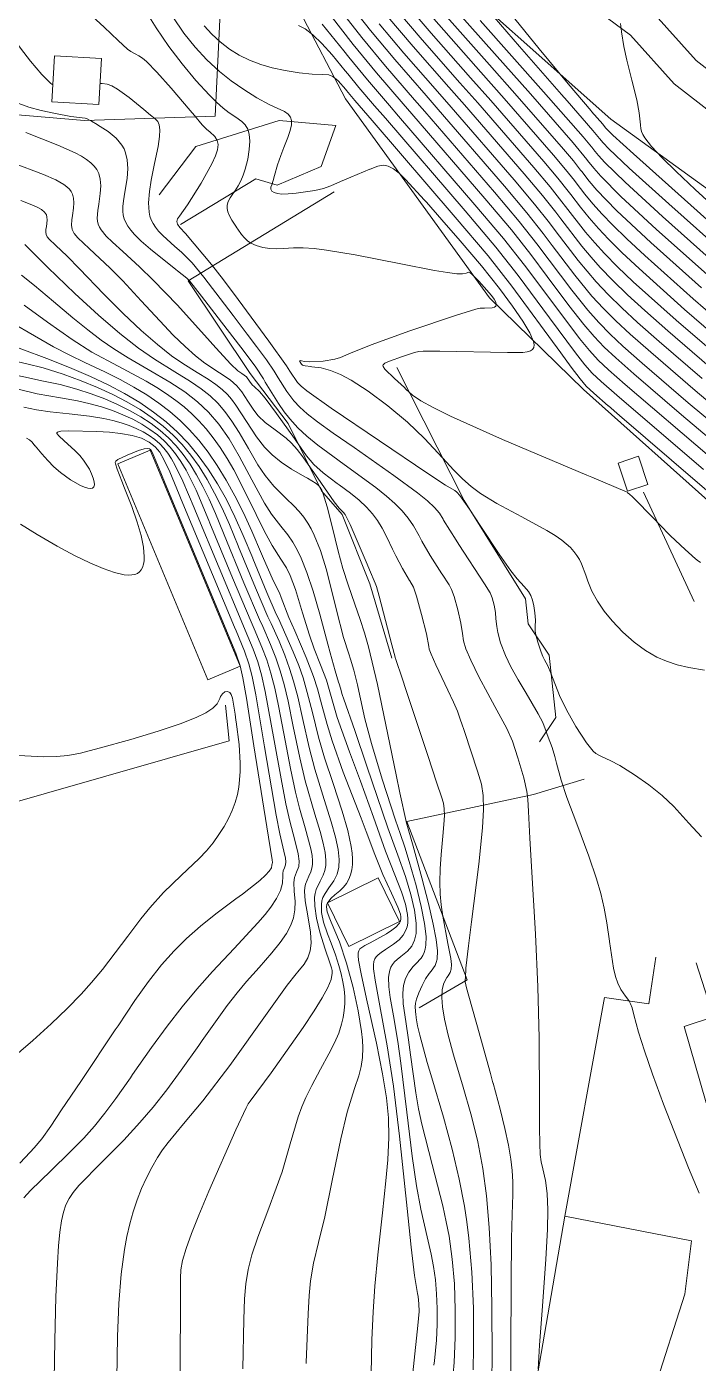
# Model space of a CAD drawing. Header units: metres. Extents: x 1233805 to 1234355, y 654698 to 655114.
# Drawn here: x 1234171.6 to 1234203.1, y 655012.2 to 655074.9 of the extents above; entities that cross this region are included whole.
import ezdxf

# ---------------------------------------------------------------- set-up
doc = ezdxf.new("R2010")
doc.units = ezdxf.units.M

msp = doc.modelspace()

# ---------------------------------------------------------------- linework, layer by layer
at = {"layer": 'ИИ_ГОРИЗОНТАЛИ_ОСН', "lineweight": 0}
for points, elevation in [([(1234190.9, 655079.791), (1234195.672, 655073.888), (1234197.025, 655072.252), (1234198.106, 655070.985), (1234198.128, 655070.959), (1234198.649, 655070.355), (1234198.785, 655070.187), (1234198.786, 655070.186), (1234199.124, 655069.845), (1234200.084, 655068.968), (1234204.876, 655064.692)], 31), ([(1234165.222, 655078.041), (1234165.416, 655077.874), (1234165.722, 655077.624), (1234166.334, 655077.274), (1234166.825, 655077.007), (1234168.1, 655076.3), (1234169.233, 655075.671), (1234169.77, 655075.377), (1234170.523, 655074.95), (1234170.696, 655074.81), (1234170.855, 655074.599), (1234170.934, 655074.483), (1234171.347, 655073.92), (1234171.814, 655073.323), (1234172.353, 655072.691), (1234172.774, 655072.269), (1234172.865, 655072.201)], 21.5), ([(1234190.618, 655077.002), (1234193.568, 655073.678), (1234195.256, 655071.779), (1234197.265, 655069.485), (1234197.906, 655068.702), (1234197.937, 655068.662), (1234198.228, 655068.293), (1234198.56, 655067.917), (1234199.502, 655066.967), (1234201.177, 655065.419), (1234203.683, 655063.182)], 29.5), ([(1234185.687, 655076.554), (1234187.355, 655074.427), (1234188.465, 655073.081), (1234189.828, 655071.504), (1234190.312, 655070.95), (1234193.575, 655067.165), (1234194.728, 655065.803), (1234195.563, 655064.743), (1234196.136, 655063.978), (1234197.196, 655062.573), (1234197.95, 655061.634), (1234198.46, 655061.059), (1234198.99, 655060.518), (1234199.597, 655059.953), (1234200.502, 655059.157), (1234202.662, 655057.296), (1234204.212, 655055.992)], 25.5), ([(1234189.802, 655076.359), (1234192.928, 655072.804), (1234194.02, 655071.572), (1234196.343, 655068.905), (1234196.909, 655068.236), (1234197.32, 655067.712), (1234197.402, 655067.604), (1234197.806, 655067.082), (1234198.192, 655066.619), (1234198.628, 655066.136), (1234199.114, 655065.634), (1234199.785, 655064.981), (1234200.627, 655064.197), (1234202.888, 655062.176), (1234204.627, 655060.673)], 28.5), ([(1234190.21, 655076.68), (1234193.336, 655073.143), (1234194.638, 655071.675), (1234196.804, 655069.195), (1234197.272, 655068.641), (1234197.613, 655068.207), (1234197.665, 655068.138), (1234198.014, 655067.691), (1234198.375, 655067.27), (1234198.806, 655066.806), (1234199.308, 655066.301), (1234200.901, 655064.809), (1234203.285, 655062.679)], 29), ([(1234176.931, 655076.132), (1234177.706, 655074.883), (1234178.302, 655074.011), (1234178.924, 655073.185), (1234179.564, 655072.413), (1234180.203, 655071.721), (1234180.541, 655071.388), (1234180.846, 655071.117), (1234181.124, 655070.9), (1234181.438, 655070.687), (1234181.444, 655070.684), (1234181.717, 655070.494), (1234181.887, 655070.325), (1234182.004, 655070.128), (1234182.072, 655069.892), (1234182.096, 655069.571), (1234182.07, 655069.17), (1234181.998, 655068.712), (1234181.887, 655068.257), (1234181.792, 655067.968), (1234181.682, 655067.708), (1234181.554, 655067.468), (1234181.389, 655067.214), (1234181.338, 655067.14), (1234181.181, 655066.905), (1234181.091, 655066.731), (1234181.041, 655066.568), (1234181.033, 655066.412), (1234181.065, 655066.25), (1234181.14, 655066.066), (1234181.256, 655065.858), (1234181.442, 655065.577), (1234181.493, 655065.502), (1234181.541, 655065.431), (1234181.71, 655065.188), (1234181.845, 655065.025), (1234181.988, 655064.892), (1234182.146, 655064.783), (1234182.402, 655064.663), (1234182.704, 655064.574), (1234183.032, 655064.522), (1234183.364, 655064.511), (1234183.68, 655064.532), (1234184.148, 655064.562), (1234184.597, 655064.56), (1234185.109, 655064.525), (1234185.688, 655064.457), (1234187.042, 655064.231), (1234189.182, 655063.811), (1234190.754, 655063.502), (1234191.362, 655063.399), (1234191.803, 655063.345), (1234192.08, 655063.338), (1234192.237, 655063.377), (1234192.237, 655063.377), (1234192.368, 655063.414), (1234192.427, 655063.395), (1234192.495, 655063.348), (1234192.849, 655062.98), (1234192.965, 655062.851), (1234193.093, 655062.713), (1234193.427, 655062.331), (1234193.552, 655062.157), (1234193.629, 655062.014), (1234193.657, 655061.904), (1234193.636, 655061.825), (1234193.574, 655061.778), (1234193.467, 655061.748), (1234193.1, 655061.735), (1234193.08, 655061.736), (1234192.903, 655061.729), (1234192.691, 655061.685), (1234191.786, 655061.407), (1234189.603, 655060.661), (1234187.785, 655060.003), (1234186.737, 655059.581), (1234186.347, 655059.422), (1234186.081, 655059.34), (1234185.545, 655059.251), (1234184.9, 655059.214), (1234184.661, 655059.223), (1234184.523, 655059.254), (1234184.516, 655059.257), (1234184.455, 655059.273), (1234184.433, 655059.262), (1234184.475, 655059.18), (1234184.481, 655059.17), (1234184.506, 655059.13), (1234184.508, 655059.125), (1234184.526, 655059.097), (1234184.571, 655059.058), (1234184.697, 655059.018), (1234184.965, 655058.987), (1234185.005, 655058.984), (1234185.448, 655058.928), (1234185.882, 655058.81), (1234186.351, 655058.619), (1234186.853, 655058.353), (1234187.656, 655057.831), (1234188.57, 655057.145), (1234189.488, 655056.376), (1234190.293, 655055.619), (1234191.136, 655054.71), (1234191.66, 655054.134), (1234192.068, 655053.727), (1234192.483, 655053.367), (1234192.922, 655053.042), (1234193.688, 655052.569), (1234194.857, 655051.936), (1234196.033, 655051.298), (1234196.424, 655051.06), (1234196.736, 655050.845), (1234197.136, 655050.502), (1234197.3, 655050.322), (1234197.441, 655050.136), (1234197.558, 655049.945), (1234197.66, 655049.74), (1234197.852, 655049.209), (1234197.947, 655048.926), (1234198.145, 655048.454), (1234198.401, 655047.988), (1234198.716, 655047.525), (1234199.094, 655047.059), (1234199.595, 655046.533), (1234200.126, 655046.063), (1234200.66, 655045.67), (1234201.185, 655045.365), (1234201.638, 655045.167), (1234202.137, 655045.005), (1234202.687, 655044.875), (1234203.417, 655044.748)], 22.5), ([(1234185.38, 655076.113), (1234186.947, 655074.105), (1234188.036, 655072.768), (1234189.292, 655071.309), (1234189.694, 655070.847), (1234193.114, 655066.875), (1234194.365, 655065.398), (1234195.27, 655064.248), (1234196.037, 655063.22), (1234197.065, 655061.848), (1234197.756, 655060.967), (1234198.241, 655060.401), (1234198.715, 655059.906), (1234199.257, 655059.398), (1234200.104, 655058.654), (1234202.341, 655056.727), (1234203.932, 655055.381)], 25), ([(1234188.986, 655075.715), (1234190.184, 655074.319), (1234191.951, 655072.308), (1234192.784, 655071.365), (1234195.42, 655068.325), (1234196.182, 655067.425), (1234196.735, 655066.723), (1234196.906, 655066.495), (1234197.837, 655065.303), (1234198.276, 655064.791), (1234198.726, 655064.301), (1234199.342, 655063.677), (1234200.082, 655062.971), (1234202.093, 655061.17), (1234203.967, 655059.551)], 27.5), ([(1234193.263, 655075.724), (1234194.74, 655074.006), (1234196.713, 655071.754), (1234196.977, 655071.453), (1234198.188, 655070.065), (1234198.492, 655069.692), (1234198.498, 655069.684), (1234198.667, 655069.481), (1234198.936, 655069.204), (1234199.89, 655068.301), (1234201.747, 655066.621), (1234204.478, 655064.189)], 30.5), ([(1234178.486, 655075.395), (1234179.012, 655074.636), (1234179.54, 655073.972), (1234180.087, 655073.38), (1234180.673, 655072.838), (1234181.22, 655072.401), (1234181.812, 655071.982), (1234182.422, 655071.601), (1234182.999, 655071.291), (1234183.387, 655071.113), (1234183.721, 655070.956), (1234183.904, 655070.835), (1234184.014, 655070.697), (1234184.059, 655070.527), (1234184.047, 655070.326), (1234183.987, 655070.064), (1234183.88, 655069.74), (1234183.697, 655069.272), (1234183.549, 655068.895), (1234183.396, 655068.447), (1234183.257, 655067.946), (1234183.196, 655067.721), (1234183.127, 655067.52), (1234183.087, 655067.399), (1234183.086, 655067.318), (1234183.136, 655067.222), (1234183.24, 655067.149), (1234183.398, 655067.102), (1234183.607, 655067.081), (1234183.901, 655067.086), (1234184.278, 655067.118), (1234185.148, 655067.248), (1234185.559, 655067.345), (1234185.855, 655067.453), (1234185.902, 655067.475), (1234186.348, 655067.668), (1234186.834, 655067.871), (1234187.724, 655068.245), (1234187.738, 655068.251), (1234188.102, 655068.391), (1234188.35, 655068.433), (1234188.469, 655068.424), (1234188.588, 655068.393), (1234188.839, 655068.265), (1234189.095, 655068.066), (1234189.406, 655067.771), (1234190.296, 655066.79), (1234190.379, 655066.696), (1234191.107, 655065.868), (1234191.967, 655064.891), (1234192.964, 655063.721), (1234193.814, 655062.651), (1234194.421, 655061.829), (1234194.898, 655061.125), (1234195.226, 655060.567), (1234195.401, 655060.163), (1234195.433, 655060.004), (1234195.42, 655059.88), (1234195.363, 655059.788), (1234195.259, 655059.722), (1234195.112, 655059.681), (1234194.906, 655059.657), (1234194.186, 655059.655), (1234191.01, 655059.717), (1234190.966, 655059.718), (1234190.221, 655059.72), (1234190.032, 655059.697), (1234189.821, 655059.645), (1234189.254, 655059.463), (1234188.644, 655059.243), (1234188.436, 655059.152), (1234188.349, 655059.077), (1234188.338, 655059.036), (1234188.347, 655058.988), (1234188.433, 655058.863), (1234188.888, 655058.433), (1234189.353, 655058.004), (1234189.421, 655057.934), (1234189.726, 655057.653), (1234190.116, 655057.388), (1234190.701, 655057.064), (1234191.509, 655056.669), (1234193.955, 655055.577), (1234197.908, 655053.897), (1234198.145, 655053.797), (1234199.792, 655053.093), (1234199.792, 655053.092), (1234199.806, 655053.074), (1234199.807, 655053.074), (1234199.881, 655053.024), (1234200.061, 655052.858), (1234201.057, 655051.845), (1234201.307, 655051.576), (1234201.821, 655051.045), (1234202.518, 655050.411), (1234202.829, 655050.133), (1234202.881, 655050.086), (1234203.084, 655049.908), (1234203.235, 655049.8)], 23), ([(1234179.96, 655074.972), (1234180.319, 655074.583), (1234180.704, 655074.228), (1234181.149, 655073.882), (1234181.604, 655073.595), (1234182.089, 655073.356), (1234182.613, 655073.159), (1234183.147, 655073.009), (1234183.757, 655072.877), (1234184.414, 655072.771), (1234185.024, 655072.706), (1234185.507, 655072.688), (1234185.804, 655072.671), (1234185.989, 655072.601), (1234186.242, 655072.388), (1234186.594, 655071.986), (1234186.635, 655071.936), (1234187.03, 655071.474), (1234187.839, 655070.536), (1234191.73, 655066.006), (1234193.275, 655064.182), (1234194.391, 655062.764), (1234196.688, 655059.637), (1234197.175, 655058.967), (1234197.588, 655058.413), (1234197.878, 655058.076), (1234198.228, 655057.74), (1234198.902, 655057.153), (1234198.912, 655057.145), (1234199.439, 655056.691), (1234203.093, 655053.547), (1234203.93, 655052.832)], 23.5), ([(1234185.496, 655075.053), (1234186.505, 655073.805), (1234186.748, 655073.499), (1234187.617, 655072.435), (1234188.653, 655071.23), (1234189.076, 655070.743), (1234192.653, 655066.585), (1234194.001, 655064.993), (1234194.977, 655063.753), (1234196.021, 655062.351), (1234197.562, 655060.3), (1234198.022, 655059.742), (1234198.439, 655059.294), (1234198.916, 655058.844), (1234199.707, 655058.151), (1234203.653, 655054.77)], 24.5), ([(1234188.17, 655075.071), (1234189.326, 655073.699), (1234190.9, 655071.895), (1234191.548, 655071.158), (1234194.498, 655067.745), (1234195.455, 655066.614), (1234196.149, 655065.733), (1234196.469, 655065.306), (1234197.5, 655063.961), (1234198.338, 655062.967), (1234198.9, 655062.369), (1234199.537, 655061.745), (1234200.278, 655061.063), (1234201.297, 655060.164), (1234203.312, 655058.426)], 26.5), ([(1234188.578, 655075.393), (1234189.756, 655074.008), (1234191.43, 655072.097), (1234192.166, 655071.261), (1234194.959, 655068.035), (1234195.818, 655067.02), (1234196.442, 655066.228), (1234196.678, 655065.914), (1234197.666, 655064.636), (1234198.102, 655064.115), (1234198.532, 655063.634), (1234199.121, 655063.023), (1234199.81, 655062.358), (1234200.618, 655061.617), (1234201.695, 655060.667), (1234203.639, 655058.989)], 27), ([(1234199.481, 655075.081), (1234199.524, 655074.713), (1234199.525, 655074.705), (1234199.527, 655074.692), (1234199.641, 655074.001), (1234199.775, 655073.359), (1234200.01, 655072.428), (1234200.242, 655071.506), (1234200.359, 655070.892), (1234200.418, 655070.331), (1234200.419, 655070.317), (1234200.435, 655070.156), (1234200.469, 655070.024), (1234200.532, 655069.882), (1234200.626, 655069.724), (1234200.94, 655069.32), (1234201.433, 655068.79), (1234202.091, 655068.142), (1234202.986, 655067.297), (1234205.506, 655065.001)], 31.5), ([(1234175.082, 655072.272), (1234175.182, 655072.276), (1234175.407, 655072.242), (1234175.63, 655072.154), (1234175.898, 655071.997), (1234176.434, 655071.61), (1234177.129, 655071.056), (1234177.445, 655070.789), (1234177.643, 655070.624), (1234177.653, 655070.617), (1234177.781, 655070.493), (1234177.853, 655070.33), (1234177.883, 655070.097), (1234177.868, 655069.79), (1234177.795, 655069.309), (1234177.636, 655068.516), (1234177.478, 655067.728), (1234177.391, 655067.202), (1234177.346, 655066.664), (1234177.374, 655066.235), (1234177.417, 655066.047), (1234177.479, 655065.872), (1234177.563, 655065.703), (1234177.671, 655065.536), (1234177.823, 655065.346), (1234178.017, 655065.142), (1234178.59, 655064.625), (1234178.898, 655064.356), (1234179.392, 655063.86), (1234179.945, 655063.183), (1234180.906, 655061.921), (1234181.315, 655061.379), (1234181.973, 655060.516), (1234182.418, 655059.933), (1234182.876, 655059.312), (1234183.237, 655058.774), (1234183.428, 655058.467), (1234183.836, 655057.827), (1234184.158, 655057.391), (1234184.44, 655057.082), (1234184.786, 655056.773), (1234185.27, 655056.399), (1234186.011, 655055.868), (1234186.986, 655055.189), (1234188.848, 655053.883), (1234189.957, 655053.067), (1234190.426, 655052.687), (1234190.766, 655052.373), (1234190.991, 655052.113), (1234191.161, 655051.837), (1234191.185, 655051.792), (1234191.775, 655050.853), (1234191.908, 655050.65), (1234193.103, 655048.805), (1234193.373, 655048.37), (1234193.466, 655048.15), (1234193.557, 655047.803), (1234193.615, 655047.457), (1234193.642, 655047.159), (1234193.677, 655046.796), (1234193.723, 655046.516), (1234193.86, 655046.029), (1234194.089, 655045.445), (1234194.346, 655044.902), (1234194.682, 655044.295), (1234195.054, 655043.674), (1234195.625, 655042.703), (1234195.833, 655042.29), (1234195.997, 655041.875), (1234196.033, 655041.777), (1234196.094, 655041.614), (1234196.274, 655041.116), (1234196.401, 655040.706), (1234196.483, 655040.388), (1234196.7, 655039.592), (1234196.972, 655038.772), (1234197.433, 655037.543), (1234198.003, 655036.022), (1234198.361, 655034.965), (1234198.56, 655034.269), (1234198.721, 655033.582), (1234198.848, 655032.893), (1234198.97, 655032.042), (1234198.972, 655032.021), (1234199.161, 655030.775), (1234199.253, 655030.377), (1234199.355, 655030.067), (1234199.5, 655029.776), (1234199.718, 655029.462), (1234199.866, 655029.256), (1234199.955, 655029.095), (1234200.024, 655028.908), (1234200.107, 655028.588), (1234200.323, 655027.775), (1234200.601, 655026.891), (1234200.985, 655025.791), (1234201.499, 655024.397), (1234202.669, 655021.399), (1234203.169, 655020.216)], 21.5), ([(1234171.263, 655071.33), (1234171.741, 655071.166), (1234172.318, 655071.008), (1234172.988, 655070.858), (1234173.708, 655070.725), (1234174.381, 655070.638), (1234174.445, 655070.632), (1234174.678, 655070.508), (1234174.937, 655070.35), (1234174.961, 655070.335), (1234175.461, 655070.011), (1234175.827, 655069.699), (1234175.976, 655069.536), (1234176.1, 655069.369), (1234176.199, 655069.197), (1234176.273, 655069.021), (1234176.352, 655068.682), (1234176.374, 655068.278), (1234176.34, 655067.808), (1234176.244, 655067.171), (1234176.178, 655066.759), (1234176.151, 655066.5), (1234176.147, 655066.284), (1234176.166, 655066.093), (1234176.209, 655065.916), (1234176.28, 655065.744), (1234176.38, 655065.57), (1234176.514, 655065.389), (1234176.686, 655065.193), (1234177.009, 655064.877), (1234177.435, 655064.501), (1234178.636, 655063.538), (1234178.707, 655063.482), (1234179.139, 655063.142), (1234179.26, 655063.03), (1234179.276, 655063.009), (1234179.828, 655062.291), (1234180.61, 655061.28), (1234181.827, 655059.704), (1234182.387, 655058.961), (1234182.734, 655058.418), (1234182.826, 655058.264), (1234183.444, 655057.263), (1234183.715, 655056.873), (1234183.974, 655056.538), (1234184.345, 655056.123), (1234184.77, 655055.723), (1234185.286, 655055.302), (1234185.987, 655054.782), (1234186.53, 655054.394), (1234188.008, 655053.317), (1234188.511, 655052.917), (1234188.905, 655052.573), (1234189.245, 655052.229), (1234189.53, 655051.881), (1234189.771, 655051.52), (1234190.034, 655051.044), (1234190.161, 655050.807), (1234190.558, 655050.128), (1234191.106, 655049.272), (1234191.114, 655049.26), (1234191.44, 655048.756), (1234191.559, 655048.53), (1234191.676, 655048.212), (1234191.855, 655047.578), (1234191.997, 655046.952), (1234192.07, 655046.464), (1234192.119, 655046.128), (1234192.233, 655045.749), (1234192.457, 655045.222), (1234192.836, 655044.439), (1234193.253, 655043.652), (1234193.596, 655043.045), (1234194.159, 655042.016), (1234194.417, 655041.417), (1234194.67, 655040.643), (1234194.945, 655039.698), (1234195.093, 655039.065), (1234195.141, 655038.705), (1234195.171, 655038.124), (1234195.233, 655036.864), (1234195.314, 655035.545), (1234195.502, 655032.362), (1234195.61, 655029.89), (1234195.662, 655027.488), (1234195.677, 655024.507), (1234195.68, 655023.288), (1234195.692, 655022.53), (1234195.719, 655022.029), (1234195.762, 655021.694), (1234195.844, 655021.355), (1234195.844, 655021.354), (1234195.967, 655020.812), (1234196.038, 655020.2), (1234196.067, 655019.435), (1234196.053, 655018.516), (1234195.979, 655017.121), (1234195.819, 655014.922), (1234195.684, 655013.091), (1234195.619, 655011.959)], 21), ([(1234171.588, 655069.968), (1234173.088, 655069.381), (1234173.902, 655069.018), (1234174.198, 655068.86), (1234174.441, 655068.708), (1234174.641, 655068.555), (1234174.8, 655068.397), (1234174.923, 655068.232), (1234175.012, 655068.055), (1234175.083, 655067.789), (1234175.107, 655067.473), (1234175.085, 655067.107), (1234175.012, 655066.613), (1234174.966, 655066.317), (1234174.942, 655065.952), (1234174.958, 655065.806), (1234174.992, 655065.669), (1234175.047, 655065.536), (1234175.126, 655065.4), (1234175.368, 655065.104), (1234175.652, 655064.825), (1234176.141, 655064.383), (1234176.923, 655063.674), (1234177.571, 655063.05), (1234178.705, 655061.866), (1234180.246, 655060.161), (1234180.501, 655059.875), (1234181.212, 655059.096), (1234181.543, 655058.787), (1234181.725, 655058.665), (1234181.941, 655058.503), (1234182.081, 655058.312), (1234182.213, 655058.129), (1234182.311, 655058.038), (1234182.547, 655057.814), (1234182.811, 655057.507), (1234183.356, 655056.784), (1234184.19, 655055.61), (1234184.25, 655055.525), (1234184.764, 655054.807), (1234185.104, 655054.401), (1234185.535, 655054.002), (1234186.189, 655053.51), (1234186.292, 655053.437), (1234186.825, 655053.048), (1234187.223, 655052.724), (1234187.566, 655052.402), (1234187.852, 655052.08), (1234188.081, 655051.767), (1234188.305, 655051.403), (1234188.526, 655050.987), (1234188.793, 655050.428), (1234188.94, 655050.117), (1234189.252, 655049.515), (1234189.589, 655048.959), (1234189.603, 655048.938), (1234189.771, 655048.641), (1234189.916, 655048.216), (1234190.153, 655047.356), (1234190.38, 655046.448), (1234190.495, 655045.86), (1234190.516, 655045.741), (1234190.597, 655045.495), (1234190.819, 655044.999), (1234191.379, 655043.814), (1234191.647, 655043.25), (1234191.836, 655042.828), (1234192, 655042.36), (1234192.025, 655042.286), (1234192.163, 655041.874), (1234192.779, 655040.019), (1234192.96, 655039.398), (1234193.043, 655038.871), (1234193.062, 655038.217), (1234193.016, 655037.353), (1234192.842, 655035.65), (1234192.501, 655032.946), (1234192.356, 655031.826), (1234192.236, 655030.774), (1234192.214, 655030.317), (1234192.214, 655030.31), (1234192.201, 655030.242), (1234192.195, 655030.231), (1234192.198, 655030.13), (1234192.266, 655029.845), (1234192.516, 655028.95), (1234192.748, 655028.127), (1234193.38, 655025.835), (1234193.501, 655025.392), (1234193.507, 655025.372), (1234193.834, 655024.155), (1234194.059, 655023.25), (1234194.228, 655022.466), (1234194.341, 655021.804), (1234194.399, 655021.283), (1234194.427, 655020.748), (1234194.429, 655020.148), (1234194.407, 655019.223), (1234194.377, 655018.087), (1234194.352, 655016.017), (1234194.338, 655012.84), (1234194.335, 655011.665)], 20.5), ([(1234171.357, 655066.782), (1234171.802, 655066.609), (1234172.122, 655066.47), (1234172.334, 655066.351), (1234172.474, 655066.232), (1234172.557, 655066.101), (1234172.584, 655065.999), (1234172.594, 655065.878), (1234172.558, 655065.547), (1234172.54, 655065.432), (1234172.532, 655065.292), (1234172.551, 655065.183), (1234172.603, 655065.079), (1234172.695, 655064.965), (1234172.993, 655064.685), (1234173.535, 655064.176), (1234174.111, 655063.573), (1234175.247, 655062.383), (1234176.163, 655061.473), (1234177.003, 655060.686), (1234177.762, 655060.027), (1234178.433, 655059.501), (1234178.959, 655059.138), (1234179.634, 655058.717), (1234180.149, 655058.397), (1234180.499, 655058.157), (1234180.796, 655057.922), (1234181.048, 655057.681), (1234181.247, 655057.454), (1234181.45, 655057.185), (1234181.943, 655056.421), (1234182.405, 655055.701), (1234182.78, 655055.216), (1234183.139, 655054.855), (1234183.566, 655054.509), (1234184.056, 655054.18), (1234184.672, 655053.825), (1234184.803, 655053.753), (1234185.217, 655053.5), (1234185.318, 655053.414), (1234185.391, 655053.322), (1234185.469, 655053.193), (1234185.543, 655053.017), (1234185.724, 655052.419), (1234185.956, 655051.493), (1234186.246, 655050.334), (1234186.467, 655049.521), (1234186.705, 655048.759), (1234187.026, 655047.844), (1234187.28, 655047.125), (1234187.477, 655046.508), (1234187.661, 655045.847), (1234188.079, 655044.078), (1234188.96, 655039.847), (1234189.133, 655039.001), (1234189.425, 655037.649), (1234189.427, 655037.643), (1234189.754, 655036.5), (1234190.168, 655035.004), (1234190.478, 655033.809), (1234190.704, 655032.841), (1234190.842, 655032.114), (1234190.898, 655031.583), (1234190.88, 655031.187), (1234190.845, 655031.035), (1234190.792, 655030.9), (1234190.603, 655030.631), (1234190.514, 655030.521), (1234190.344, 655030.267), (1234190.176, 655029.956), (1234190.026, 655029.619), (1234189.919, 655029.309), (1234189.876, 655029.124), (1234189.857, 655028.954), (1234189.887, 655028.572), (1234189.898, 655028.496), (1234189.905, 655028.445), (1234189.966, 655028.069), (1234190.064, 655027.628), (1234190.419, 655026.345), (1234190.635, 655025.63), (1234191.186, 655023.777), (1234191.593, 655022.273), (1234191.921, 655020.881), (1234192.168, 655019.607), (1234192.281, 655018.872), (1234192.377, 655018.111), (1234192.517, 655016.512), (1234192.588, 655014.819), (1234192.592, 655012.965), (1234192.567, 655011.933)], 19.5), ([(1234171.545, 655064.71), (1234172.62, 655063.637), (1234173.89, 655062.413), (1234174.997, 655061.398), (1234175.997, 655060.543), (1234176.878, 655059.858), (1234177.627, 655059.342), (1234178.588, 655058.742), (1234179.321, 655058.288), (1234179.821, 655057.947), (1234180.243, 655057.612), (1234180.602, 655057.27), (1234180.93, 655056.89), (1234181.26, 655056.435), (1234181.599, 655055.901), (1234182.032, 655055.154), (1234182.479, 655054.386), (1234182.811, 655053.884), (1234183.226, 655053.378), (1234183.806, 655052.801), (1234184.164, 655052.454), (1234184.416, 655052.185), (1234184.632, 655051.92), (1234184.818, 655051.651), (1234184.972, 655051.384), (1234185.121, 655051.081), (1234185.406, 655050.367), (1234185.675, 655049.51), (1234185.965, 655048.389), (1234186.164, 655047.568), (1234186.486, 655046.284), (1234186.738, 655045.511), (1234186.826, 655045.261), (1234186.977, 655044.755), (1234187.142, 655044.057), (1234187.205, 655043.765), (1234187.496, 655042.473), (1234187.8, 655041.308), (1234188.302, 655039.629), (1234188.931, 655037.708), (1234189.149, 655037.082), (1234189.367, 655036.451), (1234189.575, 655035.782), (1234189.896, 655034.651), (1234190.14, 655033.669), (1234190.298, 655032.869), (1234190.369, 655032.259), (1234190.359, 655031.843), (1234190.329, 655031.666), (1234190.282, 655031.508), (1234190.219, 655031.369), (1234190.138, 655031.242), (1234189.891, 655030.977), (1234189.761, 655030.849), (1234189.557, 655030.589), (1234189.406, 655030.292), (1234189.31, 655029.964), (1234189.269, 655029.606), (1234189.293, 655029.091), (1234189.413, 655028.263), (1234189.542, 655027.407), (1234189.633, 655026.703), (1234189.88, 655024.927), (1234190.015, 655024.176), (1234190.167, 655023.456), (1234190.652, 655021.555), (1234191.15, 655019.618), (1234191.314, 655018.872), (1234191.442, 655018.192), (1234191.593, 655017.113), (1234191.69, 655015.965), (1234191.735, 655014.751), (1234191.728, 655013.444), (1234191.679, 655012.268), (1234191.588, 655011.209)], 19), ([(1234171.387, 655063.276), (1234171.998, 655062.791), (1234172.889, 655062.043), (1234173.806, 655061.272), (1234174.498, 655060.714), (1234175.134, 655060.232), (1234175.721, 655059.822), (1234176.401, 655059.393), (1234177.33, 655058.854), (1234178.341, 655058.265), (1234179.045, 655057.804), (1234179.646, 655057.34), (1234180.155, 655056.859), (1234180.641, 655056.287), (1234181.123, 655055.597), (1234181.607, 655054.787), (1234182.195, 655053.682), (1234182.788, 655052.587), (1234183.123, 655052.074), (1234183.557, 655051.509), (1234183.881, 655051.093), (1234184.113, 655050.756), (1234184.32, 655050.399), (1234184.509, 655050.009), (1234184.778, 655049.328), (1234185.069, 655048.45), (1234185.38, 655047.384), (1234185.757, 655045.971), (1234185.863, 655045.569), (1234186.096, 655044.716), (1234186.265, 655044.181), (1234186.291, 655044.102), (1234186.346, 655043.907), (1234186.43, 655043.616), (1234186.51, 655043.395), (1234187.029, 655041.923), (1234187.593, 655040.245), (1234188.571, 655037.353), (1234189.037, 655036.073), (1234189.396, 655035.065), (1234189.645, 655034.223), (1234189.814, 655033.488), (1234189.898, 655032.879), (1234189.907, 655032.625), (1234189.896, 655032.403), (1234189.826, 655032.087), (1234189.69, 655031.81), (1234189.489, 655031.57), (1234189.179, 655031.313), (1234189.007, 655031.177), (1234188.884, 655031.061), (1234188.789, 655030.944), (1234188.716, 655030.819), (1234188.663, 655030.681), (1234188.627, 655030.524), (1234188.608, 655030.345), (1234188.62, 655029.903), (1234188.685, 655029.39), (1234188.831, 655028.528), (1234189.034, 655027.337), (1234189.186, 655026.318), (1234189.467, 655024.016), (1234189.715, 655021.945), (1234189.914, 655020.566), (1234190.121, 655019.459), (1234190.413, 655018.176), (1234190.604, 655017.355), (1234190.717, 655016.777), (1234190.804, 655016.157), (1234190.86, 655015.497), (1234190.886, 655014.8), (1234190.881, 655014.055), (1234190.846, 655013.319), (1234190.756, 655012.347), (1234190.735, 655012.144)], 18.5), ([(1234170.922, 655061.054), (1234172.005, 655060.429), (1234172.886, 655059.919), (1234173.661, 655059.519), (1234174.369, 655059.186), (1234175.297, 655058.749), (1234176.012, 655058.389), (1234176.666, 655058.028), (1234177.263, 655057.664), (1234177.828, 655057.279), (1234178.348, 655056.881), (1234178.825, 655056.468), (1234179.262, 655056.038), (1234179.707, 655055.535), (1234180.142, 655054.972), (1234180.57, 655054.348), (1234180.99, 655053.664), (1234181.396, 655052.93), (1234181.798, 655052.131), (1234182.195, 655051.269), (1234182.651, 655050.21), (1234182.742, 655049.994), (1234183.15, 655049.059), (1234183.425, 655048.494), (1234183.486, 655048.373), (1234183.565, 655048.158), (1234183.927, 655047.221), (1234184.205, 655046.589), (1234184.745, 655045.344), (1234185.089, 655044.446), (1234185.271, 655043.872), (1234185.479, 655043.106), (1234185.725, 655042.203), (1234185.962, 655041.434), (1234186.483, 655039.965), (1234187.316, 655037.8), (1234187.56, 655037.177), (1234187.968, 655036.109), (1234188.339, 655035.163), (1234188.738, 655034.285), (1234189.037, 655033.629), (1234189.161, 655033.302), (1234189.184, 655033.184), (1234189.185, 655033.079), (1234189.164, 655032.98), (1234189.119, 655032.885), (1234188.949, 655032.693), (1234188.765, 655032.551), (1234188.512, 655032.388), (1234187.749, 655031.966), (1234187.5, 655031.833), (1234187.35, 655031.746), (1234187.263, 655031.672), (1234187.208, 655031.589), (1234187.18, 655031.483), (1234187.176, 655031.343), (1234187.195, 655031.152), (1234187.321, 655030.498), (1234187.576, 655029.337), (1234188.032, 655027.248), (1234188.322, 655025.807), (1234188.508, 655024.682), (1234188.602, 655023.747), (1234188.622, 655022.821), (1234188.572, 655021.774), (1234188.482, 655020.792), (1234188.315, 655019.296), (1234188.098, 655017.33), (1234187.964, 655015.848), (1234187.886, 655014.649), (1234187.827, 655013.341), (1234187.761, 655010.161)], 17.5), ([(1234171.275, 655059.855), (1234172.71, 655059.318), (1234173.755, 655058.908), (1234174.635, 655058.53), (1234175.46, 655058.136), (1234176.222, 655057.728), (1234176.935, 655057.299), (1234177.587, 655056.854), (1234178.178, 655056.393), (1234178.709, 655055.916), (1234179.205, 655055.397), (1234179.682, 655054.82), (1234180.141, 655054.185), (1234180.582, 655053.49), (1234180.999, 655052.749), (1234181.402, 655051.942), (1234181.793, 655051.074), (1234182.234, 655050.005), (1234182.242, 655049.985), (1234182.894, 655048.387), (1234183.342, 655047.382), (1234183.439, 655047.176), (1234184.138, 655045.615), (1234184.391, 655044.973), (1234184.595, 655044.387), (1234184.795, 655043.708), (1234185.033, 655042.761), (1234185.326, 655041.599), (1234185.603, 655040.644), (1234186, 655039.432), (1234186.426, 655038.134), (1234186.688, 655037.227), (1234186.852, 655036.483), (1234186.896, 655036.171), (1234186.916, 655035.895), (1234186.911, 655035.63), (1234186.88, 655035.383), (1234186.821, 655035.154), (1234186.735, 655034.942), (1234186.625, 655034.75), (1234186.486, 655034.57), (1234186.32, 655034.4), (1234186.092, 655034.207), (1234185.912, 655034.052), (1234185.755, 655033.856), (1234185.749, 655033.841)], 17), ([(1234171.239, 655059.217), (1234171.638, 655059.122), (1234172.411, 655058.926), (1234173.345, 655058.627), (1234174.184, 655058.323), (1234174.951, 655058.011), (1234175.67, 655057.682), (1234176.338, 655057.335), (1234176.957, 655056.97), (1234177.524, 655056.589), (1234178.039, 655056.191), (1234178.5, 655055.779), (1234178.923, 655055.335), (1234179.329, 655054.841), (1234179.719, 655054.296), (1234180.094, 655053.697), (1234180.448, 655053.058), (1234180.796, 655052.354), (1234181.14, 655051.583), (1234181.55, 655050.589), (1234181.57, 655050.54), (1234182.358, 655048.619), (1234182.95, 655047.258), (1234183.093, 655046.943), (1234183.468, 655046.103), (1234183.736, 655045.454), (1234183.963, 655044.833), (1234184.153, 655044.228), (1234184.343, 655043.5), (1234184.583, 655042.438), (1234184.884, 655041.117), (1234185.151, 655040.103), (1234185.589, 655038.687), (1234185.919, 655037.633), (1234186.118, 655036.916), (1234186.242, 655036.331), (1234186.292, 655035.867), (1234186.272, 655035.504), (1234186.19, 655035.174), (1234186.046, 655034.874), (1234185.808, 655034.532), (1234185.625, 655034.276), (1234185.523, 655034.078), (1234185.479, 655033.927), (1234185.454, 655033.76), (1234185.467, 655033.375), (1234185.56, 655032.924), (1234185.74, 655032.377), (1234185.908, 655031.943), (1234186.117, 655031.397), (1234186.28, 655030.894), (1234186.389, 655030.499), (1234186.467, 655030.136), (1234186.52, 655029.785), (1234186.548, 655029.444), (1234186.55, 655029.108), (1234186.527, 655028.78), (1234186.479, 655028.458), (1234186.404, 655028.144), (1234186.266, 655027.728), (1234186.068, 655027.265), (1234185.808, 655026.746), (1234185.418, 655026.029), (1234185.002, 655025.265), (1234184.73, 655024.711), (1234184.543, 655024.269), (1234184.37, 655023.79), (1234183.996, 655022.532), (1234183.608, 655021.215), (1234183.342, 655020.455), (1234182.937, 655019.386), (1234182.476, 655018.159), (1234182.201, 655017.331), (1234182.025, 655016.643), (1234181.911, 655015.969), (1234181.849, 655015.263), (1234181.818, 655014.294), (1234181.779, 655011.97)], 16.5), ([(1234171.177, 655057.94), (1234172.129, 655057.717), (1234173.22, 655057.519), (1234174.011, 655057.379), (1234174.617, 655057.244), (1234175.149, 655057.097), (1234175.663, 655056.926), (1234176.15, 655056.734), (1234176.607, 655056.522), (1234177.029, 655056.292), (1234177.416, 655056.046), (1234177.767, 655055.783), (1234178.082, 655055.504), (1234178.356, 655055.214), (1234178.616, 655054.891), (1234178.865, 655054.531), (1234179.107, 655054.127), (1234179.338, 655053.69), (1234179.577, 655053.186), (1234180.179, 655051.763), (1234180.224, 655051.652), (1234181.285, 655049.086), (1234182.166, 655047.01), (1234182.306, 655046.688), (1234182.669, 655045.836), (1234182.898, 655045.231), (1234183.091, 655044.611), (1234183.267, 655043.912), (1234183.443, 655043.078), (1234183.69, 655041.782), (1234184.004, 655040.143), (1234184.246, 655039.022), (1234184.436, 655038.27), (1234184.692, 655037.358), (1234184.958, 655036.37), (1234185.018, 655036.059), (1234185.042, 655035.812), (1234185.036, 655035.633), (1234185.006, 655035.462), (1234184.953, 655035.295), (1234184.861, 655035.086), (1234184.717, 655034.719), (1234184.682, 655034.553), (1234184.667, 655034.379), (1234184.695, 655033.935), (1234184.813, 655033.224), (1234184.94, 655032.453), (1234184.972, 655031.946), (1234184.93, 655031.585), (1234184.821, 655031.257), (1234184.643, 655030.954), (1234184.354, 655030.599), (1234184.272, 655030.505), (1234183.85, 655029.971), (1234183.068, 655028.877), (1234182.914, 655028.661), (1234181.154, 655026.21), (1234179.897, 655024.553), (1234178.994, 655023.473), (1234178.27, 655022.6), (1234178.008, 655022.244), (1234177.769, 655021.882), (1234177.498, 655021.421), (1234177.249, 655020.937), (1234177.022, 655020.429), (1234176.816, 655019.899), (1234176.634, 655019.347), (1234176.474, 655018.775), (1234176.337, 655018.182), (1234176.223, 655017.57), (1234176.07, 655016.41), (1234175.959, 655015.045), (1234175.891, 655013.487), (1234175.855, 655011.507)], 15.5), ([(1234171.499, 655057.089), (1234172.091, 655056.966), (1234172.739, 655056.868), (1234173.634, 655056.767), (1234174.576, 655056.661), (1234175.252, 655056.553), (1234175.673, 655056.462), (1234176.067, 655056.355), (1234176.435, 655056.231), (1234176.776, 655056.09), (1234177.091, 655055.934), (1234177.378, 655055.761), (1234177.639, 655055.572), (1234177.873, 655055.366), (1234178.069, 655055.158), (1234178.253, 655054.925), (1234178.429, 655054.661), (1234178.604, 655054.357), (1234178.963, 655053.611), (1234179.489, 655052.36), (1234179.551, 655052.208), (1234181.773, 655046.887), (1234181.886, 655046.623), (1234182.259, 655045.732), (1234182.475, 655045.14), (1234182.652, 655044.523), (1234182.824, 655043.754), (1234183.243, 655041.457), (1234183.564, 655039.656), (1234183.794, 655038.481), (1234183.979, 655037.665), (1234184.207, 655036.775), (1234184.368, 655036.134), (1234184.417, 655035.784), (1234184.392, 655035.542), (1234184.292, 655035.281), (1234184.192, 655035.028), (1234184.157, 655034.793), (1234184.183, 655034.382), (1234184.219, 655033.894), (1234184.207, 655033.503), (1234184.143, 655033.134), (1234184.025, 655032.787), (1234183.824, 655032.402), (1234183.529, 655031.972), (1234183.135, 655031.486), (1234182.533, 655030.809), (1234181.942, 655030.144), (1234181.499, 655029.61), (1234181.041, 655029.017), (1234179.87, 655027.38), (1234179.705, 655027.145), (1234178.881, 655025.985), (1234178.202, 655025.07), (1234177.559, 655024.255), (1234176.945, 655023.531), (1234176.185, 655022.71), (1234175.152, 655021.667), (1234174.087, 655020.577), (1234173.816, 655020.255), (1234173.625, 655019.971), (1234173.477, 655019.671), (1234173.362, 655019.329), (1234173.268, 655018.911), (1234173.192, 655018.395), (1234173.13, 655017.75), (1234173.077, 655016.926), (1234173.009, 655015.36), (1234172.95, 655013.303), (1234172.856, 655007.757)], 15), ([(1234171.633, 655055.638), (1234171.77, 655055.548), (1234171.886, 655055.441), (1234172.022, 655055.278), (1234172.025, 655055.275), (1234172.338, 655054.891), (1234172.622, 655054.577), (1234172.915, 655054.289), (1234173.217, 655054.028), (1234173.697, 655053.678), (1234174.153, 655053.413), (1234174.344, 655053.329), (1234174.505, 655053.28), (1234174.633, 655053.266), (1234174.725, 655053.288), (1234174.784, 655053.35), (1234174.81, 655053.451), (1234174.801, 655053.591), (1234174.757, 655053.762), (1234174.68, 655053.962), (1234174.573, 655054.177), (1234174.297, 655054.605), (1234174.121, 655054.821), (1234173.915, 655055.039), (1234173.379, 655055.522), (1234173.154, 655055.72), (1234173.049, 655055.849), (1234173.046, 655055.89), (1234173.076, 655055.921), (1234173.242, 655055.959), (1234173.603, 655055.974), (1234174.927, 655055.948), (1234175.526, 655055.909), (1234176.035, 655055.854), (1234176.58, 655055.758), (1234177.02, 655055.625), (1234177.376, 655055.452), (1234177.664, 655055.229), (1234177.879, 655054.971), (1234178.088, 655054.606), (1234178.341, 655054.053), (1234178.786, 655052.988), (1234178.879, 655052.763), (1234181.381, 655046.763), (1234181.453, 655046.594), (1234181.848, 655045.637), (1234182.056, 655045.052), (1234182.214, 655044.45), (1234182.381, 655043.596), (1234182.794, 655041.151), (1234183.342, 655037.941), (1234183.514, 655037.068), (1234183.696, 655036.26), (1234183.771, 655035.927), (1234183.793, 655035.757), (1234183.778, 655035.621), (1234183.722, 655035.476), (1234183.667, 655035.336), (1234183.647, 655035.207), (1234183.649, 655035.099), (1234183.634, 655034.758), (1234183.54, 655034.42), (1234183.355, 655034.043), (1234183.078, 655033.628), (1234182.814, 655033.294), (1234182.467, 655032.891), (1234181.364, 655031.7), (1234180.345, 655030.607), (1234179.612, 655029.783), (1234178.923, 655028.953), (1234178.217, 655028.043), (1234177.491, 655027.052), (1234176.602, 655025.784), (1234176.496, 655025.63), (1234175.809, 655024.653), (1234175.299, 655023.968), (1234174.812, 655023.365), (1234174.309, 655022.8), (1234173.675, 655022.15), (1234172.76, 655021.266), (1234171.82, 655020.348), (1234171.505, 655020.004)], 14.5), ([(1234171.254, 655040.753), (1234172.433, 655040.692), (1234173.04, 655040.694), (1234173.564, 655040.746), (1234174.156, 655040.863), (1234175.041, 655041.089), (1234176.515, 655041.499), (1234177.808, 655041.888), (1234178.837, 655042.231), (1234179.587, 655042.524), (1234180.037, 655042.745), (1234180.363, 655042.963), (1234180.479, 655043.07), (1234180.569, 655043.178), (1234180.634, 655043.289), (1234180.689, 655043.425), (1234180.723, 655043.515), (1234180.811, 655043.643), (1234180.931, 655043.726), (1234181.057, 655043.745), (1234181.162, 655043.698), (1234181.228, 655043.602), (1234181.281, 655043.437), (1234181.404, 655042.688), (1234181.445, 655042.406), (1234181.457, 655042.325), (1234181.595, 655041.256), (1234181.647, 655040.392), (1234181.644, 655039.991), (1234181.621, 655039.613), (1234181.578, 655039.258), (1234181.515, 655038.925), (1234181.411, 655038.547), (1234181.273, 655038.168), (1234181.099, 655037.79), (1234180.891, 655037.412), (1234180.649, 655037.034), (1234180.373, 655036.657), (1234180.062, 655036.282), (1234179.717, 655035.908), (1234178.887, 655035.115), (1234178.058, 655034.326), (1234177.407, 655033.607), (1234176.989, 655033.082), (1234176.382, 655032.278), (1234175.183, 655030.715), (1234174.675, 655030.105), (1234174.183, 655029.551), (1234173.531, 655028.877), (1234172.778, 655028.155), (1234171.923, 655027.383), (1234170.791, 655026.404)], 13.5), ([(1234185.748, 655033.838), (1234185.714, 655033.756), (1234185.696, 655033.651), (1234185.725, 655033.42), (1234185.85, 655033.09), (1234185.921, 655032.929), (1234186.299, 655032.013), (1234186.632, 655031.004), (1234186.939, 655029.871), (1234187.182, 655028.764), (1234187.335, 655027.806), (1234187.376, 655027.394), (1234187.394, 655027.029), (1234187.379, 655026.582), (1234187.318, 655026.156), (1234187.209, 655025.723), (1234187.015, 655025.128), (1234186.665, 655024.021), (1234186.364, 655022.773), (1234185.961, 655020.808), (1234185.613, 655019.108), (1234185.317, 655017.901), (1234185.085, 655016.938), (1234184.952, 655016.105), (1234184.885, 655015.418), (1234184.828, 655014.561), (1234184.738, 655012.269), (1234184.737, 655012.222)], 17)]:
    msp.add_lwpolyline(points, dxfattribs=dict(at, elevation=elevation))
at = {"layer": 'ИИ_ГОРИЗОНТАЛИ_УТОЛЩ', "lineweight": 0}
for points, elevation in [([(1234186.097, 655076.862), (1234187.762, 655074.749), (1234188.895, 655073.391), (1234190.365, 655071.699), (1234190.93, 655071.054), (1234194.037, 655067.455), (1234195.092, 655066.209), (1234195.856, 655065.238), (1234196.285, 655064.665), (1234197.342, 655063.275), (1234198.144, 655062.3), (1234198.68, 655061.714), (1234199.264, 655061.131), (1234199.938, 655060.508), (1234200.9, 655059.66), (1234202.986, 655057.862), (1234204.491, 655056.604)], 26), ([(1234174.521, 655075.597), (1234175.274, 655074.907), (1234175.925, 655074.286), (1234176.366, 655073.879), (1234176.522, 655073.77), (1234176.72, 655073.663), (1234176.9, 655073.567), (1234177.073, 655073.451), (1234177.258, 655073.298), (1234177.742, 655072.808), (1234178.411, 655072.052), (1234179.301, 655071.003), (1234179.498, 655070.767), (1234179.861, 655070.337), (1234180.079, 655070.115), (1234180.218, 655069.997), (1234180.455, 655069.782), (1234180.573, 655069.594), (1234180.61, 655069.4), (1234180.582, 655069.165), (1234180.485, 655068.869), (1234180.316, 655068.497), (1234179.816, 655067.598), (1234179.171, 655066.57), (1234178.796, 655066.051), (1234178.706, 655065.925), (1234178.673, 655065.794), (1234178.702, 655065.664), (1234178.824, 655065.517), (1234179.089, 655065.229), (1234180.299, 655063.781), (1234180.868, 655063.054), (1234181.557, 655062.137), (1234182.997, 655060.182), (1234183.82, 655059.023), (1234183.977, 655058.776), (1234184.342, 655058.244), (1234184.512, 655058.064), (1234184.766, 655057.855), (1234185.918, 655057.039), (1234190.453, 655053.972), (1234191.276, 655053.434), (1234191.676, 655053.194), (1234191.707, 655053.178), (1234191.812, 655053.097), (1234191.95, 655052.937), (1234192.403, 655052.3), (1234192.94, 655051.481), (1234193.787, 655050.196), (1234194.335, 655049.415), (1234194.639, 655049.031), (1234194.96, 655048.673), (1234195.167, 655048.439), (1234195.28, 655048.253), (1234195.358, 655048.04), (1234195.421, 655047.768), (1234195.466, 655047.444), (1234195.489, 655047.098), (1234195.488, 655046.803), (1234195.488, 655046.582), (1234195.51, 655046.402), (1234195.599, 655046.056), (1234195.754, 655045.597), (1234195.835, 655045.395), (1234195.905, 655045.265), (1234195.925, 655045.235), (1234196.082, 655044.956), (1234196.217, 655044.607), (1234196.32, 655044.327), (1234196.625, 655043.567), (1234196.944, 655042.893), (1234197.392, 655042.101), (1234197.887, 655041.344), (1234198.202, 655040.953), (1234198.332, 655040.838), (1234198.468, 655040.755), (1234198.625, 655040.687), (1234199.005, 655040.517), (1234199.444, 655040.278), (1234200.142, 655039.843), (1234200.815, 655039.363), (1234201.43, 655038.863), (1234201.979, 655038.349), (1234202.694, 655037.573), (1234203.279, 655036.932)], 22), ([(1234189.394, 655076.037), (1234190.606, 655074.636), (1234192.455, 655072.539), (1234193.402, 655071.468), (1234195.882, 655068.615), (1234196.545, 655067.83), (1234197.028, 655067.217), (1234197.148, 655067.058), (1234197.603, 655066.465), (1234198.013, 655065.964), (1234198.451, 655065.465), (1234198.92, 655064.967), (1234199.563, 655064.329), (1234200.354, 655063.584), (1234202.49, 655061.673), (1234204.297, 655060.112)], 28), ([(1234184.376, 655074.995), (1234184.694, 655074.836), (1234185.06, 655074.558), (1234185.482, 655074.151), (1234185.957, 655073.619), (1234186.569, 655072.87), (1234186.691, 655072.718), (1234187.215, 655072.081), (1234187.952, 655071.224), (1234188.457, 655070.64), (1234192.192, 655066.296), (1234193.638, 655064.587), (1234194.684, 655063.259), (1234196.156, 655061.271), (1234197.368, 655059.634), (1234197.805, 655059.079), (1234198.161, 655058.684), (1234198.574, 655058.29), (1234199.309, 655057.648), (1234203.373, 655054.158)], 24), ([(1234192.902, 655075.219), (1234195.874, 655071.883), (1234197.727, 655069.775), (1234198.199, 655069.197), (1234198.215, 655069.177), (1234198.446, 655068.889), (1234198.747, 655068.561), (1234199.696, 655067.634), (1234201.456, 655066.025), (1234204.081, 655063.686)], 30), ([(1234170.935, 655068.568), (1234172.429, 655067.998), (1234173.004, 655067.746), (1234173.384, 655067.531), (1234173.524, 655067.425), (1234173.636, 655067.316), (1234173.722, 655067.201), (1234173.784, 655067.078), (1234173.834, 655066.894), (1234173.85, 655066.675), (1234173.835, 655066.422), (1234173.785, 655066.08), (1234173.753, 655065.874), (1234173.737, 655065.622), (1234173.771, 655065.426), (1234173.865, 655065.24), (1234174.032, 655065.035), (1234174.567, 655064.534), (1234175.553, 655063.613), (1234176.14, 655063.006), (1234177.001, 655062.075), (1234177.874, 655061.129), (1234178.509, 655060.47), (1234179.061, 655059.931), (1234179.551, 655059.491), (1234179.988, 655059.144), (1234180.679, 655058.691), (1234181.178, 655058.367), (1234181.495, 655058.092), (1234181.727, 655057.806), (1234182.012, 655057.366), (1234182.28, 655056.951), (1234182.497, 655056.673), (1234182.813, 655056.372), (1234183.289, 655056.019), (1234183.807, 655055.63), (1234184.06, 655055.391), (1234184.314, 655055.103), (1234184.583, 655054.754), (1234184.946, 655054.242), (1234185.283, 655053.755), (1234186.057, 655052.647), (1234186.283, 655052.347), (1234186.4, 655052.236), (1234186.402, 655052.235), (1234186.478, 655052.166), (1234186.563, 655052.046), (1234186.799, 655051.587), (1234187.595, 655049.724), (1234187.707, 655049.454), (1234187.981, 655048.827), (1234187.982, 655048.824), (1234188.036, 655048.682), (1234188.166, 655048.216), (1234188.762, 655045.944), (1234188.912, 655045.357), (1234188.913, 655045.353), (1234188.922, 655045.326), (1234188.934, 655045.293), (1234189.253, 655044.333), (1234189.413, 655043.849), (1234190.442, 655040.741), (1234190.876, 655039.445), (1234191.087, 655038.812), (1234191.176, 655038.51), (1234191.217, 655038.252), (1234191.226, 655037.932), (1234191.202, 655037.508), (1234191.151, 655036.964), (1234191.072, 655036.108), (1234191.029, 655035.431), (1234191.016, 655034.81), (1234191.032, 655034.245), (1234191.074, 655033.747), (1234191.145, 655033.213), (1234191.389, 655031.922), (1234191.524, 655031.232), (1234191.554, 655030.945), (1234191.545, 655030.731), (1234191.498, 655030.573), (1234191.396, 655030.414), (1234191.339, 655030.335), (1234191.204, 655030.075), (1234191.126, 655029.766), (1234191.102, 655029.393), (1234191.132, 655028.956), (1234191.229, 655028.373), (1234191.401, 655027.631), (1234191.652, 655026.708), (1234192.01, 655025.5), (1234192.071, 655025.3), (1234192.501, 655023.833), (1234192.797, 655022.62), (1234193.031, 655021.378), (1234193.202, 655020.09), (1234193.325, 655018.61), (1234193.41, 655016.855), (1234193.455, 655014.84), (1234193.46, 655012.577), (1234193.446, 655011.441)], 20), ([(1234171.516, 655061.867), (1234172.618, 655061.075), (1234173.765, 655060.254), (1234174.691, 655059.67), (1234175.921, 655059.008), (1234177.239, 655058.3), (1234177.741, 655058.003), (1234178.194, 655057.711), (1234178.622, 655057.407), (1234179.014, 655057.097), (1234179.376, 655056.778), (1234179.709, 655056.448), (1234180.045, 655056.071), (1234180.377, 655055.651), (1234180.704, 655055.189), (1234181.03, 655054.681), (1234181.347, 655054.14), (1234181.669, 655053.544), (1234182.403, 655052.044), (1234182.765, 655051.291), (1234183.142, 655050.593), (1234183.551, 655049.956), (1234183.816, 655049.547), (1234183.997, 655049.191), (1234184.243, 655048.534), (1234184.577, 655047.44), (1234184.895, 655046.395), (1234185.117, 655045.758), (1234185.411, 655045.004), (1234185.69, 655044.274), (1234185.912, 655043.507), (1234186.196, 655042.525), (1234186.781, 655040.926), (1234187.295, 655039.55), (1234187.893, 655037.848), (1234188.455, 655036.258), (1234188.897, 655035.149), (1234189.217, 655034.347), (1234189.401, 655033.769), (1234189.495, 655033.29), (1234189.509, 655033.078), (1234189.502, 655032.883), (1234189.473, 655032.707), (1234189.422, 655032.548), (1234189.295, 655032.321), (1234189.101, 655032.103), (1234188.842, 655031.89), (1234188.467, 655031.643), (1234188.253, 655031.505), (1234188.117, 655031.403), (1234188.025, 655031.307), (1234187.962, 655031.202), (1234187.922, 655031.08), (1234187.903, 655030.928), (1234187.904, 655030.74), (1234187.97, 655030.201), (1234188.161, 655029.178), (1234188.54, 655027.121), (1234188.83, 655025.229), (1234189.118, 655022.883), (1234189.473, 655019.503), (1234189.662, 655017.677), (1234189.822, 655016.353), (1234189.963, 655015.508), (1234189.991, 655015.362), (1234190.029, 655015.03), (1234190.035, 655014.667), (1234189.976, 655014.01), (1234189.885, 655013.111), (1234189.872, 655012.977), (1234189.687, 655011.187)], 18), ([(1234171.208, 655058.579), (1234171.718, 655058.455), (1234172.34, 655058.328), (1234173.205, 655058.145), (1234173.981, 655057.936), (1234174.651, 655057.718), (1234175.292, 655057.478), (1234175.897, 655057.216), (1234176.464, 655056.934), (1234176.987, 655056.636), (1234177.466, 655056.32), (1234177.901, 655055.988), (1234178.291, 655055.641), (1234178.641, 655055.273), (1234178.975, 655054.864), (1234179.295, 655054.41), (1234179.603, 655053.908), (1234179.895, 655053.371), (1234180.187, 655052.768), (1234180.486, 655052.092), (1234180.865, 655051.174), (1234180.897, 655051.096), (1234181.823, 655048.851), (1234182.558, 655047.134), (1234182.71, 655046.791), (1234183.074, 655045.955), (1234183.319, 655045.332), (1234183.528, 655044.714), (1234183.71, 655044.07), (1234183.892, 655043.29), (1234184.136, 655042.11), (1234184.443, 655040.631), (1234184.699, 655039.563), (1234185.152, 655037.996), (1234185.397, 655037.175), (1234185.542, 655036.63), (1234185.631, 655036.19), (1234185.667, 655035.84), (1234185.657, 655035.59), (1234185.612, 655035.356), (1234185.532, 655035.13), (1234185.395, 655034.852), (1234185.212, 655034.455), (1234185.163, 655034.281), (1234185.135, 655034.104), (1234185.14, 655033.673), (1234185.224, 655033.124), (1234185.385, 655032.464), (1234185.631, 655031.663), (1234185.847, 655031.026), (1234185.929, 655030.783), (1234185.957, 655030.66), (1234185.962, 655030.54), (1234185.906, 655030.246), (1234185.752, 655029.86), (1234185.497, 655029.381), (1234185.12, 655028.769), (1234184.595, 655027.98), (1234183.1, 655025.866), (1234182.115, 655024.532), (1234182.113, 655024.529), (1234182.024, 655024.403), (1234181.924, 655024.214), (1234181.45, 655023.187), (1234180.178, 655020.304), (1234179.709, 655019.188), (1234179.363, 655018.318), (1234179.115, 655017.619), (1234178.949, 655017.054), (1234178.863, 655016.614), (1234178.842, 655016.223), (1234178.844, 655016.01), (1234178.844, 655014.664), (1234178.818, 655010.485)], 16), ([(1234171.343, 655051.593), (1234172.128, 655051.116), (1234173.072, 655050.568), (1234173.874, 655050.132), (1234174.59, 655049.779), (1234175.216, 655049.511), (1234175.756, 655049.327), (1234176.205, 655049.228), (1234176.395, 655049.211), (1234176.562, 655049.216), (1234176.706, 655049.243), (1234176.826, 655049.29), (1234176.926, 655049.361), (1234177.007, 655049.455), (1234177.07, 655049.573), (1234177.115, 655049.716), (1234177.142, 655049.882), (1234177.151, 655050.071), (1234177.113, 655050.522), (1234177.003, 655051.062), (1234176.821, 655051.696), (1234176.57, 655052.42), (1234176.228, 655053.294), (1234176.094, 655053.621), (1234175.873, 655054.176), (1234175.797, 655054.423), (1234175.792, 655054.497), (1234175.808, 655054.551), (1234175.916, 655054.636), (1234176.344, 655054.833), (1234176.882, 655055.048), (1234177.146, 655055.132), (1234177.301, 655055.147), (1234177.393, 655055.128), (1234177.455, 655055.091), (1234177.528, 655054.949), (1234177.843, 655054.195), (1234178.206, 655053.319), (1234180.989, 655046.639), (1234181.007, 655046.596), (1234181.437, 655045.547), (1234181.641, 655044.96), (1234181.778, 655044.391), (1234181.939, 655043.438), (1234182.291, 655041.197), (1234182.89, 655037.4), (1234183.148, 655035.856), (1234183.168, 655035.729), (1234183.152, 655035.67), (1234183.137, 655035.62), (1234183.137, 655035.601), (1234183.11, 655035.471), (1234183.011, 655035.314), (1234182.837, 655035.126), (1234182.575, 655034.891), (1234181.748, 655034.244), (1234181.441, 655034.018), (1234180.51, 655033.322), (1234179.779, 655032.735), (1234179.126, 655032.157), (1234178.551, 655031.589), (1234177.957, 655030.92), (1234177.346, 655030.144), (1234176.713, 655029.258), (1234175.92, 655028.069), (1234175.79, 655027.871), (1234174.206, 655025.502), (1234173.938, 655025.107), (1234173.273, 655024.118), (1234172.764, 655023.362), (1234172.34, 655022.762), (1234171.983, 655022.34), (1234171.791, 655022.143), (1234171.307, 655021.619)], 14)]:
    msp.add_lwpolyline(points, dxfattribs=dict(at, elevation=elevation))
at = {"layer": 'ИИ_ДОРОГИ_АД', "lineweight": 0}
for points in [[(1234215.685, 655066.859), (1234212.54, 655066.757), (1234210.213, 655066.868), (1234208.094, 655068.002), (1234206.228, 655068.964), (1234202.002, 655072.254), (1234199.953, 655074.541), (1234196.066, 655077.429), (1234189.777, 655081.214), (1234191.324, 655083.784)], [(1234203.026, 655031.014), (1234203.843, 655028.494), (1234202.466, 655028.027), (1234203.493, 655024.456), (1234204.147, 655024.625), (1234205.096, 655021.411), (1234211.094, 655023.014), (1234208.497, 655032.437)]]:
    msp.add_lwpolyline(points, dxfattribs=at)
at = {"layer": 'ИИ_ДОРОГИ_АД_ОСИ', "lineweight": 0}
msp.add_lwpolyline([(1234215.518, 655068.326), (1234212.558, 655068.258), (1234210.623, 655068.35), (1234208.792, 655069.33), (1234207.039, 655070.233), (1234203.029, 655073.355), (1234200.969, 655075.654), (1234196.902, 655078.677), (1234190.551, 655082.499)], dxfattribs=at)
at = {"layer": 'ИИ_ОГРАДЫ', "lineweight": 0}
for points in [[(1234159.067, 655081.472), (1234156.17, 655076.983), (1234154.919, 655073.328), (1234158.536, 655072.753), (1234159.961, 655072.166), (1234162.72, 655071.523), (1234174.351, 655070.533), (1234180.472, 655070.732), (1234180.765, 655076.89), (1234181.003, 655079.59), (1234186.2, 655083.845), (1234187.658, 655084.908)], [(1234186.062, 655067.185), (1234179.205, 655063.017), (1234182.115, 655058.661), (1234183.896, 655056.314), (1234185.467, 655053.163), (1234186.431, 655052.054), (1234187.731, 655048.805), (1234188.758, 655045.316)], [(1234195.677, 655041.393), (1234196.455, 655042.535), (1234196.144, 655045.45), (1234195.157, 655046.929), (1234195.028, 655048.097), (1234192.144, 655052.711), (1234188.993, 655058.946)], [(1234202.935, 655047.978), (1234200.563, 655053.093)], [(1234168.762, 655041.033), (1234169.544, 655038.121), (1234181.124, 655041.432), (1234180.958, 655043.114)], [(1234197.785, 655039.639), (1234195.398, 655038.915), (1234189.459, 655037.653), (1234192.29, 655030.216), (1234190.034, 655028.908)], [(1234201.14, 655031.288), (1234200.803, 655029.095), (1234198.735, 655029.395), (1234196.865, 655019.131), (1234195.192, 655009.426), (1234194.653, 655006.705), (1234193.724, 655000.128)], [(1234194.922, 655008.066), (1234197.537, 655008.226), (1234199.467, 655007.7), (1234201.256, 655008.525), (1234201.081, 655011.033), (1234202.503, 655015.48), (1234202.819, 655017.988), (1234196.865, 655019.131)]]:
    msp.add_lwpolyline(points, dxfattribs=at)
at = {"layer": 'ИИ_ОТКОС', "color": 33, "lineweight": 0, "elevation": 27.811}
msp.add_lwpolyline([(1234185.401, 655082.982), (1234182.301, 655079.762), (1234186.591, 655071.553), (1234193.331, 655062.216), (1234197.751, 655057.912), (1234204.014, 655052.314), (1234210.661, 655036.822), (1234214.823, 655019.73), (1234217.776, 655007.734), (1234220.307, 654990.13), (1234226.739, 654974.429), (1234232.589, 654959.408), (1234234.53, 654950.46), (1234235.137, 654943.831), (1234237.503, 654940.983)], dxfattribs=at)
at = {"layer": 'ИИ_ОТКОС', "lineweight": 0, "elevation": 27.811}
msp.add_lwpolyline([(1234185.401, 655082.982), (1234189.912, 655078.709), (1234199.026, 655070.592), (1234207.165, 655064.71), (1234212.111, 655061.766), (1234215.481, 655053.057), (1234216.304, 655044.7), (1234218.796, 655037.366), (1234220.383, 655027.577), (1234223.132, 655011.38), (1234225.452, 654999.313), (1234227.298, 654988.425), (1234229.895, 654980.575), (1234233.85, 654965.39), (1234236.807, 654957.636), (1234237.821, 654951.033), (1234237.503, 654940.983)], dxfattribs=at)
at = {"layer": 'ИИ_СТРОЕНИЕ', "lineweight": 0}
for points in [[(1234172.944, 655073.571), (1234175.15, 655073.443), (1234175.025, 655071.281), (1234172.819, 655071.409), (1234172.944, 655073.571)], [(1234175.902, 655054.436), (1234180.125, 655044.302), (1234181.647, 655044.936), (1234177.423, 655055.07), (1234175.902, 655054.436)], [(1234199.37, 655054.465), (1234199.812, 655053.14), (1234200.765, 655053.457), (1234200.324, 655054.783), (1234199.37, 655054.465)], [(1234185.747, 655033.84), (1234188.118, 655035.002), (1234189.121, 655032.957), (1234186.749, 655031.794), (1234185.747, 655033.84)]]:
    msp.add_lwpolyline(points, dxfattribs=at)
at = {"layer": 'ИИ_УГОДЬЯ', "lineweight": 0}
msp.add_lwpolyline([(1234177.851, 655067.053), (1234179.565, 655069.321), (1234183.468, 655070.534), (1234186.132, 655070.296), (1234185.446, 655068.371), (1234183.389, 655067.501), (1234182.387, 655067.791), (1234178.853, 655065.655)], dxfattribs=at)

doc.saveas('drawing.dxf')
